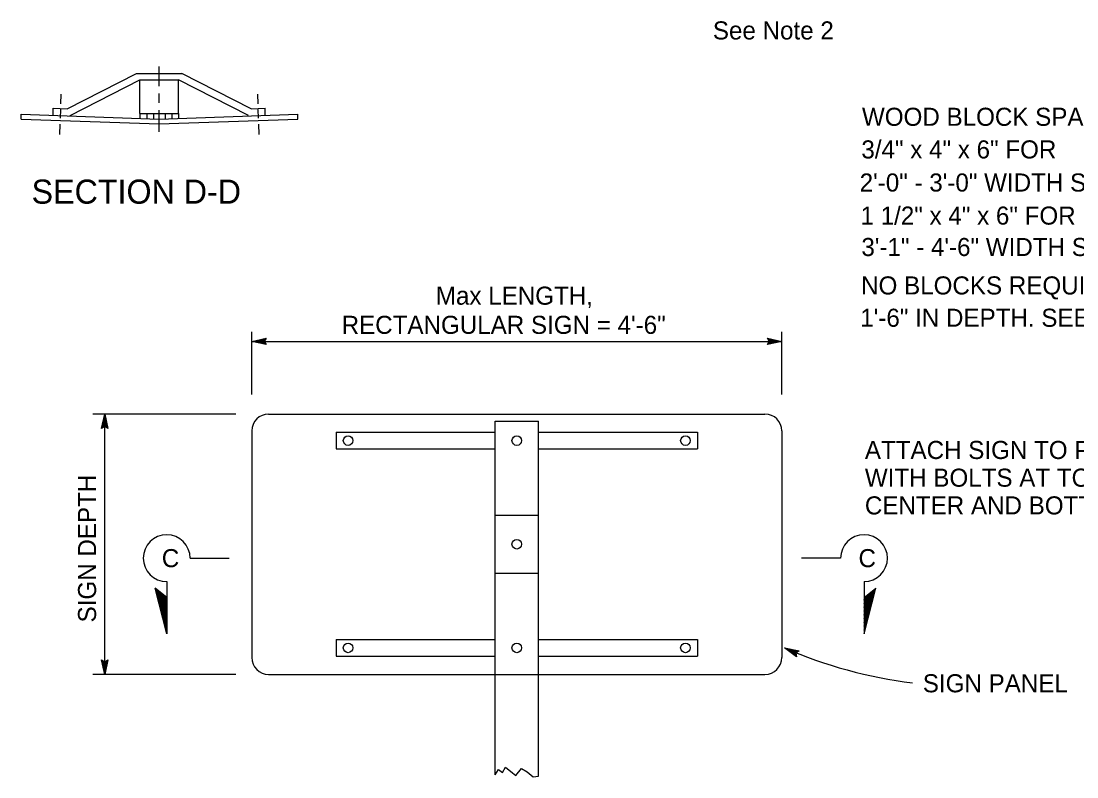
# Model space of a CAD drawing. Extents: x -894 to 866, y -476 to 714.
# Drawn here: x -419.3 to 18.8, y 68.8 to 382.4 of the extents above; entities that cross this region are included whole.
import ezdxf

# ---------------------------------------------------------------- set-up
doc = ezdxf.new("R2010")
doc.units = 0
for name, color, linetype in [('22 Misc Cnst Det', 7, 'Continuous'), ('56 Stage 3 Anno', 7, 'Continuous'), ('57 Undefined', 7, 'Continuous'), ('60 Nongeo Data', 7, 'Continuous')]:
    doc.layers.add(name, color=color, linetype=linetype)

msp = doc.modelspace()

# ---------------------------------------------------------------- linework, layer by layer
at = {"layer": '22 Misc Cnst Det'}
for p, q in [((-358.91, 149.87), (-358.91, 128.22)), ((-69.52, 149.87), (-69.52, 128.22)), ((-358.91, 128.22), (-363.73, 147.12)), ((-358.91, 143.21), (-363.73, 147.12)), ((-358.91, 129.77), (-363.23, 146.71)), ((-358.91, 131.32), (-362.73, 146.31)), ((-358.91, 132.88), (-362.23, 145.9)), ((-358.91, 134.43), (-361.73, 145.5)), ((-358.91, 135.99), (-361.23, 145.09)), ((-358.91, 137.54), (-360.73, 144.69)), ((-69.52, 128.22), (-64.7, 147.12)), ((-69.52, 143.21), (-64.7, 147.12)), ((-69.52, 129.77), (-65.2, 146.71)), ((-69.52, 131.32), (-65.7, 146.31)), ((-69.52, 132.88), (-66.2, 145.9)), ((-69.52, 134.43), (-66.7, 145.5)), ((-69.52, 135.99), (-67.2, 145.09)), ((-69.52, 137.54), (-67.7, 144.69)), ((-358.91, 139.1), (-360.23, 144.28)), ((-358.91, 140.65), (-359.73, 143.88)), ((-358.91, 142.21), (-359.23, 143.48)), ((-69.52, 139.1), (-68.2, 144.28)), ((-69.52, 140.65), (-68.7, 143.88)), ((-69.52, 142.21), (-69.2, 143.48))]:
    msp.add_line(p, q, dxfattribs=at)
at = {"layer": '56 Stage 3 Anno'}
for p, q in [((-323.64, 227.45), (-323.64, 253.51)), ((-323.64, 249.51), (-317.64, 250.84)), ((-322.25, 249.52), (-317.88, 250.48)), ((-320.88, 249.51), (-318.05, 250.14)), ((-319.5, 249.51), (-318.29, 249.78)), ((-317.64, 250.84), (-318.44, 249.51)), ((-317.64, 250.84), (-317.64, 250.84)), ((-108.84, 249.51), (-109.64, 250.85)), ((-109.64, 250.85), (-109.64, 250.85)), ((-109.64, 250.85), (-103.64, 249.51)), ((-109.42, 250.5), (-105.02, 249.51)), ((-109.19, 250.14), (-106.4, 249.51)), ((-109.01, 249.79), (-107.79, 249.51)), ((-103.64, 227.45), (-103.64, 253.51)), ((-323.64, 249.51), (-103.64, 249.51)), ((-317.64, 248.17), (-323.64, 249.51)), ((-323.64, 249.51), (-323.64, 249.51)), ((-317.86, 248.53), (-322.26, 249.51)), ((-318.09, 248.89), (-320.88, 249.51)), ((-318.27, 249.23), (-319.5, 249.51)), ((-318.44, 249.51), (-317.64, 248.17)), ((-317.64, 248.17), (-317.64, 248.17)), ((-103.64, 249.51), (-109.64, 248.18)), ((-109.64, 248.18), (-108.84, 249.51)), ((-109.64, 248.18), (-109.64, 248.18)), ((-105.03, 249.51), (-109.41, 248.54)), ((-106.4, 249.51), (-109.23, 248.89)), ((-107.79, 249.51), (-108.99, 249.25)), ((-103.64, 249.51), (-103.64, 249.51)), ((-330.28, 219.37), (-389.63, 219.37)), ((-385.97, 213.37), (-384.63, 219.37)), ((-384.63, 111.37), (-384.63, 219.37)), ((-384.63, 219.37), (-384.63, 219.37)), ((-384.63, 219.37), (-383.3, 213.37)), ((-385.61, 213.59), (-384.63, 217.99)), ((-385.25, 213.82), (-384.63, 216.61)), ((-384.9, 214), (-384.63, 215.23)), ((-384.63, 216.61), (-384, 213.79)), ((-384.63, 215.23), (-384.36, 214.02)), ((-384.62, 217.98), (-383.66, 213.61)), ((-384.63, 214.17), (-385.97, 213.37)), ((-385.97, 213.37), (-385.97, 213.37)), ((-383.3, 213.37), (-384.63, 214.17)), ((-383.3, 213.37), (-383.3, 213.37)), ((-349.19, 159.59), (-332.99, 159.59)), ((-79.24, 159.59), (-95.44, 159.59)), ((-69.52, 149.87), (-69.52, 133.67)), ((-97.58, 118.71), (-102.55, 122.33)), ((-102.55, 122.33), (-102.55, 122.33)), ((-102.55, 122.33), (-96.51, 121.16)), ((-97.63, 119.13), (-101.28, 121.78)), ((-101.27, 121.78), (-96.87, 120.93)), ((-97.7, 119.55), (-100.01, 121.23)), ((-100.01, 121.23), (-97.17, 120.68)), ((-97.73, 119.94), (-98.75, 120.68)), ((-98.75, 120.68), (-97.53, 120.44)), ((-96.51, 121.16), (-97.78, 120.26)), ((-97.78, 120.26), (-97.58, 118.71)), ((-97.58, 118.71), (-97.58, 118.71)), ((-96.51, 121.16), (-96.51, 121.16)), ((-384.63, 111.37), (-385.96, 117.37)), ((-385.96, 117.37), (-385.96, 117.37)), ((-385.96, 117.37), (-384.63, 116.57)), ((-384.63, 112.77), (-385.6, 117.14)), ((-384.62, 114.14), (-385.25, 116.96)), ((-384.62, 115.52), (-384.89, 116.73)), ((-384.63, 116.57), (-383.29, 117.37)), ((-383.29, 117.37), (-384.63, 111.37)), ((-383.64, 117.16), (-384.63, 112.75)), ((-384, 116.92), (-384.62, 114.14)), ((-384.35, 116.75), (-384.62, 115.52)), ((-383.29, 117.37), (-383.29, 117.37)), ((-330.28, 111.37), (-389.63, 111.37)), ((-384.63, 111.37), (-384.63, 111.37))]:
    msp.add_line(p, q, dxfattribs=at)
for centre, radius, start, end in [((-358.91, 159.59), 9.72, 0, 270), ((-69.52, 159.59), 9.72, 270, 180), ((-25.83, 299.38), 192.96, 246.5723, 262.9759)]:
    msp.add_arc(centre, radius, start, end, dxfattribs=at)
at = {"layer": '60 Nongeo Data'}
for p, q in [((-400.18, 346.05), (-371.42, 360.71)), ((-371.42, 360.71), (-352.69, 360.7)), ((-362.05, 355.42), (-362.05, 363.55)), ((-323.93, 346.04), (-352.69, 360.7)), ((-399.05, 343.25), (-370.05, 358.03)), ((-370.05, 344.03), (-370.05, 358.03)), ((-370.05, 358.03), (-354.05, 358.03)), ((-354.05, 344.03), (-354.05, 358.03)), ((-325.05, 343.25), (-354.05, 358.03)), ((-402.83, 352.12), (-402.97, 348.04)), ((-362.05, 348.42), (-362.05, 352.42)), ((-321.28, 352.12), (-321.13, 348.04)), ((-406.05, 343.25), (-406.05, 346.25)), ((-406.05, 346.25), (-400.18, 346.05)), ((-323.93, 346.04), (-318.05, 346.25)), ((-318.05, 343.25), (-318.05, 346.25)), ((-419.34, 341.72), (-419.34, 343.72)), ((-419.34, 343.72), (-362.05, 341.72)), ((-403.06, 345.66), (-403.18, 342.15)), ((-370.05, 344.03), (-354.05, 344.03)), ((-370.05, 344.03), (-370.05, 342)), ((-367.21, 344.03), (-367.21, 341.9)), ((-364.44, 344.03), (-364.44, 341.8)), ((-362.05, 336.44), (-362.05, 345.42)), ((-362.05, 341.72), (-304.51, 343.72)), ((-359.54, 344.03), (-359.54, 341.81)), ((-356.83, 344.03), (-356.83, 341.9)), ((-354.05, 344.03), (-354.05, 342)), ((-321.05, 345.66), (-320.93, 342.15)), ((-304.51, 341.72), (-304.51, 343.72)), ((-419.34, 341.72), (-362.05, 339.72)), ((-403.27, 339.68), (-403.42, 335.32)), ((-362.05, 339.72), (-304.51, 341.72)), ((-320.84, 339.68), (-320.69, 335.32)), ((-316.64, 219.37), (-110.64, 219.37)), ((-222.64, 216.37), (-204.64, 216.37)), ((-222.64, 111.37), (-222.64, 216.37)), ((-204.64, 111.37), (-204.64, 216.37)), ((-323.64, 212.37), (-323.64, 118.37)), ((-288.64, 211.87), (-288.64, 204.87)), ((-288.64, 211.87), (-222.64, 211.87)), ((-204.64, 211.87), (-138.64, 211.87)), ((-138.64, 211.87), (-138.64, 204.87)), ((-103.64, 212.37), (-103.64, 118.37)), ((-288.64, 204.87), (-222.64, 204.87)), ((-204.64, 204.87), (-138.64, 204.87)), ((-222.64, 177.37), (-204.64, 177.37)), ((-222.64, 153.37), (-204.64, 153.37)), ((-288.64, 125.87), (-288.64, 118.87)), ((-288.64, 125.87), (-222.64, 125.87)), ((-204.64, 125.87), (-138.64, 125.87)), ((-138.64, 125.87), (-138.64, 118.87)), ((-288.64, 118.87), (-222.64, 118.87)), ((-204.64, 118.87), (-138.64, 118.87)), ((-316.64, 111.37), (-110.64, 111.37)), ((-222.64, 69.63), (-222.64, 111.37)), ((-204.64, 69.14), (-204.64, 111.37))]:
    msp.add_line(p, q, dxfattribs=at)
msp.add_lwpolyline([(-222.64, 69.63), (-221.29, 71.9), (-219.55, 70.67), (-218.33, 72.92), (-215.48, 70.57), (-214.05, 69.35), (-211.7, 72.3), (-209.36, 70.88), (-206.91, 68.84), (-204.64, 69.14)], dxfattribs=at)
for centre in [(-283.64, 208.37), (-213.64, 208.37), (-143.64, 208.37), (-213.64, 165.37), (-283.64, 122.37), (-213.64, 122.37), (-143.64, 122.37)]:
    msp.add_circle(centre, 2, dxfattribs=at)
for centre, start, end in [((-316.64, 212.37), 90, 180), ((-110.64, 212.37), 0, 90), ((-316.64, 118.37), 180, 270), ((-110.64, 118.37), 270, 0)]:
    msp.add_arc(centre, 7, start, end, dxfattribs=at)

# ---------------------------------------------------------------- texts
at = {"layer": '56 Stage 3 Anno'}
for p in [(-360.97, 155.84), (-71.83, 155.84)]:
    msp.add_text('C', height=7.5, dxfattribs=at).set_placement(p)
at = {"layer": '57 Undefined'}
for s, height, p in [('See Note 2', 7.5, (-132.27, 374.78)), ('WOOD BLOCK SPACER -', 7.5, (-70.4, 338.95)), ('3/4" x 4" x 6" FOR', 7.5, (-70.64, 325.41)), ('SECTION D-D', 10, (-415, 306.64)), ('2\'-0" - 3\'-0" WIDTH SIGNS', 7.5, (-71.34, 311.68)), ('1 1/2" x 4" x 6" FOR', 7.5, (-70.99, 297.96)), ('3\'-1" - 4\'-6" WIDTH SIGNS', 7.5, (-70.64, 284.93)), ('NO BLOCKS REQUIRED ON SIGNS LESS THAN', 7.5, (-70.75, 268.98)), ('Max LENGTH, ', 7.5, (-247.24, 264.73)), ('1\'-6" IN DEPTH. SEE NOTE 2', 7.5, (-71.1, 255.57)), ('RECTANGULAR SIGN = 4\'-6"', 7.5, (-286.33, 252.63)), ('ATTACH SIGN TO POST', 7.5, (-69.19, 200.72)), ('WITH BOLTS AT TOP', 7.5, (-69.19, 189.22)), ('CENTER AND BOTTOM', 7.5, (-69.19, 177.72)), ('SIGN PANEL', 7.5, (-45.15, 103.92))]:
    msp.add_text(s, height=height, dxfattribs=at).set_placement(p)
msp.add_text('SIGN DEPTH', height=7.5, rotation=90, dxfattribs=at).set_placement((-388.23, 132.91))

doc.saveas('drawing.dxf')
